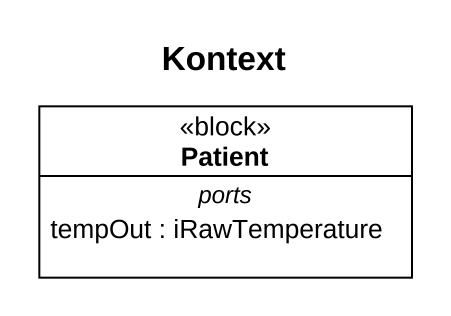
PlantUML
@startuml
title Kontext
hide circle
hide empty members
class Patient <<block>> {
  -- ports --
  tempOut : iRawTemperature
}
@enduml
